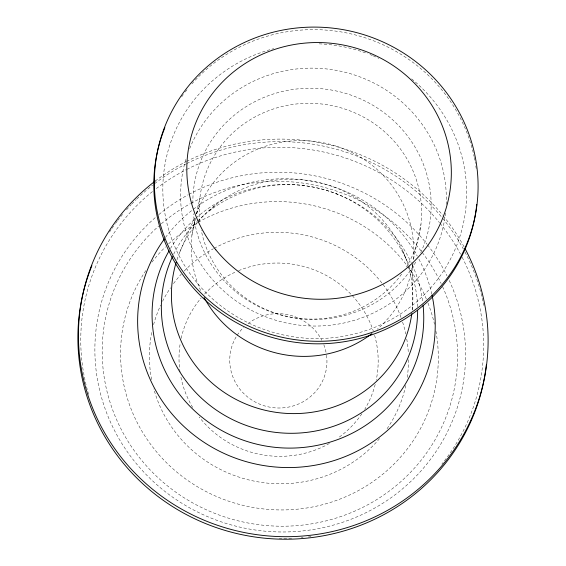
<?xml version="1.0" encoding="UTF-8"?>
<svg xmlns="http://www.w3.org/2000/svg" width="566" height="566" viewBox="0 0 566 566"><rect width="100%" height="100%" fill="white"/><g stroke="black" fill="none" stroke-linecap="round" stroke-linejoin="round"><path stroke-width="0.42" stroke-dasharray="2.83 2.12" d="M412.932 262.688L412.161 310.904A120.905 116.999 12.1 0 0 408.482 266.579M191.931 235.159L195.567 218.193M196.473 213.955L199.925 197.874M413.498 259.256L420.941 224.518M179.691 252.372L195.065 216.707M196.444 213.502L198.864 207.899M209.399 210.821L216.707 203.986M302.86 185.457L303.581 185.535M336.062 193.714L337.294 194.124M402.73 250.823L406.827 260.53M411.638 78.886A152.12 147.202 12.1 0 1 409.918 307.267A152.12 147.202 12.1 0 1 179.67 256.844A152.12 147.202 12.1 0 1 273.689 48.676M319.153 43.851A152.12 147.202 12.1 0 1 367.504 53.6M369.959 54.534A152.12 147.202 12.1 0 1 372.4 55.518M373.213 55.85A152.12 147.202 12.1 0 1 378.859 58.348M445.527 213.014A133.067 128.772 12.1 0 1 286.92 323.094A133.067 128.772 12.1 0 1 186.193 158.331M189.667 148.589A133.067 128.772 12.1 0 1 340.866 71.274A133.067 128.772 12.1 0 1 446.213 204.425M192.843 203.392A119.334 115.478 12.1 0 1 336.544 91.034A119.334 115.478 12.1 0 1 420.609 252.889M415.748 262.115A119.334 115.478 12.1 0 1 287.457 316.712A119.334 115.478 12.1 0 1 193.423 213.806M199.925 221.688A111.339 107.745 12.1 0 1 333.438 105.934A111.339 107.745 12.1 0 1 406.494 266.777M401.591 274.156A111.339 107.745 12.1 0 1 287.33 316.436A111.339 107.745 12.1 0 1 201.263 230.242M462.167 257.275A201.737 195.22 12.1 0 1 441.869 464.12M310.897 536.688A201.737 195.22 12.1 0 1 308.307 537M303.086 537.523A201.737 195.22 12.1 0 1 301.338 537.672M291.667 538.209A201.737 195.22 12.1 0 1 279.3 538.245M88.614 394.332A201.737 195.22 12.1 0 1 152.884 191.223M156.315 188.549A201.737 195.22 12.1 0 1 186.101 169.736M186.893 169.333A201.737 195.22 12.1 0 1 439.485 222.679M440.037 223.358A201.737 195.22 12.1 0 1 460.533 254.162M449.248 280.488A185.613 179.62 12.1 0 1 373.327 508.848A185.613 179.62 12.1 0 1 130.413 456.055A185.613 179.62 12.1 0 1 156.209 216.806M158.897 214.535A185.613 179.62 12.1 0 1 188.16 194.789M188.945 194.364A185.613 179.62 12.1 0 1 427.118 244.321M427.663 245.021A185.613 179.62 12.1 0 1 446.977 275.748M442.591 286.651A177.936 172.191 12.1 0 1 369.025 504.094A177.936 172.191 12.1 0 1 137.135 454.604A177.936 172.191 12.1 0 1 158.706 226.067M161.345 223.754A177.936 172.191 12.1 0 1 190.19 203.739M190.968 203.314A177.936 172.191 12.1 0 1 441.133 283.488M435.905 331.11A159.081 153.945 12.1 0 1 248.071 506.485A159.081 153.945 12.1 0 1 145.83 270.619M151.971 262.093A159.081 153.945 12.1 0 1 165.449 246.896M168.661 243.819A159.081 153.945 12.1 0 1 197.576 222.58M198.341 222.148A159.081 153.945 12.1 0 1 407.209 265.815M407.732 266.515A159.081 153.945 12.1 0 1 426.332 298.968M427.988 303.058A159.081 153.945 12.1 0 1 434.49 324.219M405.758 385.488A129.748 125.553 12.1 0 1 385.906 430.401M379.545 438.593A129.748 125.553 12.1 0 1 251.927 480.654A129.748 125.553 12.1 0 1 153.796 388.927M151.617 379.588A129.748 125.553 12.1 0 1 152.141 330.594M153.577 324.679A129.748 125.553 12.1 0 1 160.652 305.223M162.541 301.317A129.748 125.553 12.1 0 1 170.515 287.818M173.521 283.58A129.748 125.553 12.1 0 1 181.233 274.206M184.233 271.015A129.748 125.553 12.1 0 1 213.417 248.722M214.189 248.297A129.748 125.553 12.1 0 1 401.195 317.972M402.61 322.118A129.748 125.553 12.1 0 1 405.765 333.94M406.756 339.041A129.748 125.553 12.1 0 1 408.263 351.918M408.518 359.757A129.748 125.553 12.1 0 1 407.166 377.819M375.194 384.463A99.722 96.503 12.1 0 1 364.737 409.31M361.893 413.739A99.722 96.503 12.1 0 1 338.107 437.957M329.405 443.468A99.722 96.503 12.1 0 1 199.211 417M192.702 407.47A99.722 96.503 12.1 0 1 180.589 375.555M180.023 372.131A99.722 96.503 12.1 0 1 180.349 342.614M181.191 338.327A99.722 96.503 12.1 0 1 201.086 298.006M204.595 294.058A99.722 96.503 12.1 0 1 236.248 271.673M238.604 270.668A99.722 96.503 12.1 0 1 373.312 331.068M374.607 335.284A99.722 96.503 12.1 0 1 376.192 380.203M326.525 355.222A48.676 47.105 12.1 0 1 268.51 406.904A48.676 47.105 12.1 0 1 236.673 336.027M237.154 335.277A48.676 47.105 12.1 0 1 243.578 327.431M247.972 323.625A48.676 47.105 12.1 0 1 321.785 340.244M323.823 344.772A48.676 47.105 12.1 0 1 326.115 352.738M412.621 264.4A111.339 107.745 12.1 0 1 377.267 329.263M200.612 290.485A111.339 107.745 12.1 0 1 195.157 218.731M196.727 213.658A111.339 107.745 12.1 0 1 325.033 143.127A111.339 107.745 12.1 0 1 413.13 260.063M181.644 96.899A162.102 156.867 12.1 0 1 183.688 94.069M185.252 91.982A162.102 156.867 12.1 0 1 187.403 89.237M191.924 83.853A162.102 156.867 12.1 0 1 355.222 34.915A162.102 156.867 12.1 0 1 474.103 156.52M474.28 157.383A162.102 156.867 12.1 0 1 475.419 163.39M475.829 165.965A162.102 156.867 12.1 0 1 476.197 168.548M177.002 259.744A120.905 116.999 12.1 0 1 197.605 222.346M198.164 221.674A120.905 116.999 12.1 0 1 316.139 181.919A120.905 116.999 12.1 0 1 408.235 265.73M173.691 254.169A128.312 124.173 12.1 0 1 197.025 221.631M197.647 221.023A128.312 124.173 12.1 0 1 408.56 264.584M408.893 265.404A128.312 124.173 12.1 0 1 417.552 306.722M170.472 248.488A136.031 131.637 12.1 0 1 195.631 218.335M196.289 217.761A136.031 131.637 12.1 0 1 411.22 262.61M412.303 264.959A136.031 131.637 12.1 0 1 422.795 302.499M165.491 237.451A149.007 144.196 12.1 0 1 192.737 209.745M193.438 209.215A149.007 144.196 12.1 0 1 417.276 256.094M418.925 259.164A149.007 144.196 12.1 0 1 431.893 294.653M109.521 232.032A205.125 198.503 12.1 0 1 111.495 229.089M111.99 228.36A205.125 198.503 12.1 0 1 115.054 224.044M115.577 223.337A205.125 198.503 12.1 0 1 117.155 221.221M117.686 220.528A205.125 198.503 12.1 0 1 123.657 213.099M126.515 209.795A205.125 198.503 12.1 0 1 131.248 204.63M131.857 203.993A205.125 198.503 12.1 0 1 136.187 199.614M136.809 199.006A205.125 198.503 12.1 0 1 152.65 185.167M154.709 183.568A205.125 198.503 12.1 0 1 186.037 163.914M186.83 163.517A205.125 198.503 12.1 0 1 441.544 216.948M442.64 218.278A205.125 198.503 12.1 0 1 463.313 248.948M464.976 252.054A205.125 198.503 12.1 0 1 483.159 302.003M483.343 302.852A205.125 198.503 12.1 0 1 483.866 305.407M155.254 181.042A205.125 198.503 12.1 0 1 185.79 161.791M186.582 161.388A205.125 198.503 12.1 0 1 442.633 215.087M443.178 215.752A205.125 198.503 12.1 0 1 464.276 247.193"/><path stroke-width="0.85" d="M476.756 204.397A162.102 156.867 12.1 0 1 277.878 338.97A162.102 156.867 12.1 0 1 164.883 127.64M371.926 333.615A111.339 107.745 12.1 0 1 204.043 297.44M411.836 313.486A120.905 116.999 12.1 0 1 267.279 410.76A120.905 116.999 12.1 0 1 176.21 262.256M417.616 310.26A128.312 124.173 12.1 0 1 262.857 430.224A128.312 124.173 12.1 0 1 172.552 256.554M423.092 305.138A136.031 131.637 12.1 0 1 260.367 444.996A136.031 131.637 12.1 0 1 169.114 250.788M432.084 295.516A149.007 144.196 12.1 0 1 256.596 464.226A149.007 144.196 12.1 0 1 164.451 238.866M465.111 248.75A205.125 198.503 12.1 0 1 389.288 509.365A205.125 198.503 12.1 0 1 115.323 449.503A205.125 198.503 12.1 0 1 155.254 181.042M486.328 364.964A205.125 198.503 12.1 0 1 233.8 532.811A205.125 198.503 12.1 0 1 91.904 265.652M215.816 249.783A132.451 128.178 12.1 0 0 442.287 219.191A132.451 128.178 12.1 0 0 299.11 43.766A132.451 128.178 12.1 0 0 215.816 249.783M189.858 280.722A162.102 156.867 12.1 0 0 467.014 243.281A162.102 156.867 12.1 0 0 291.794 28.59A162.102 156.867 12.1 0 0 189.858 280.722"/></g></svg>
